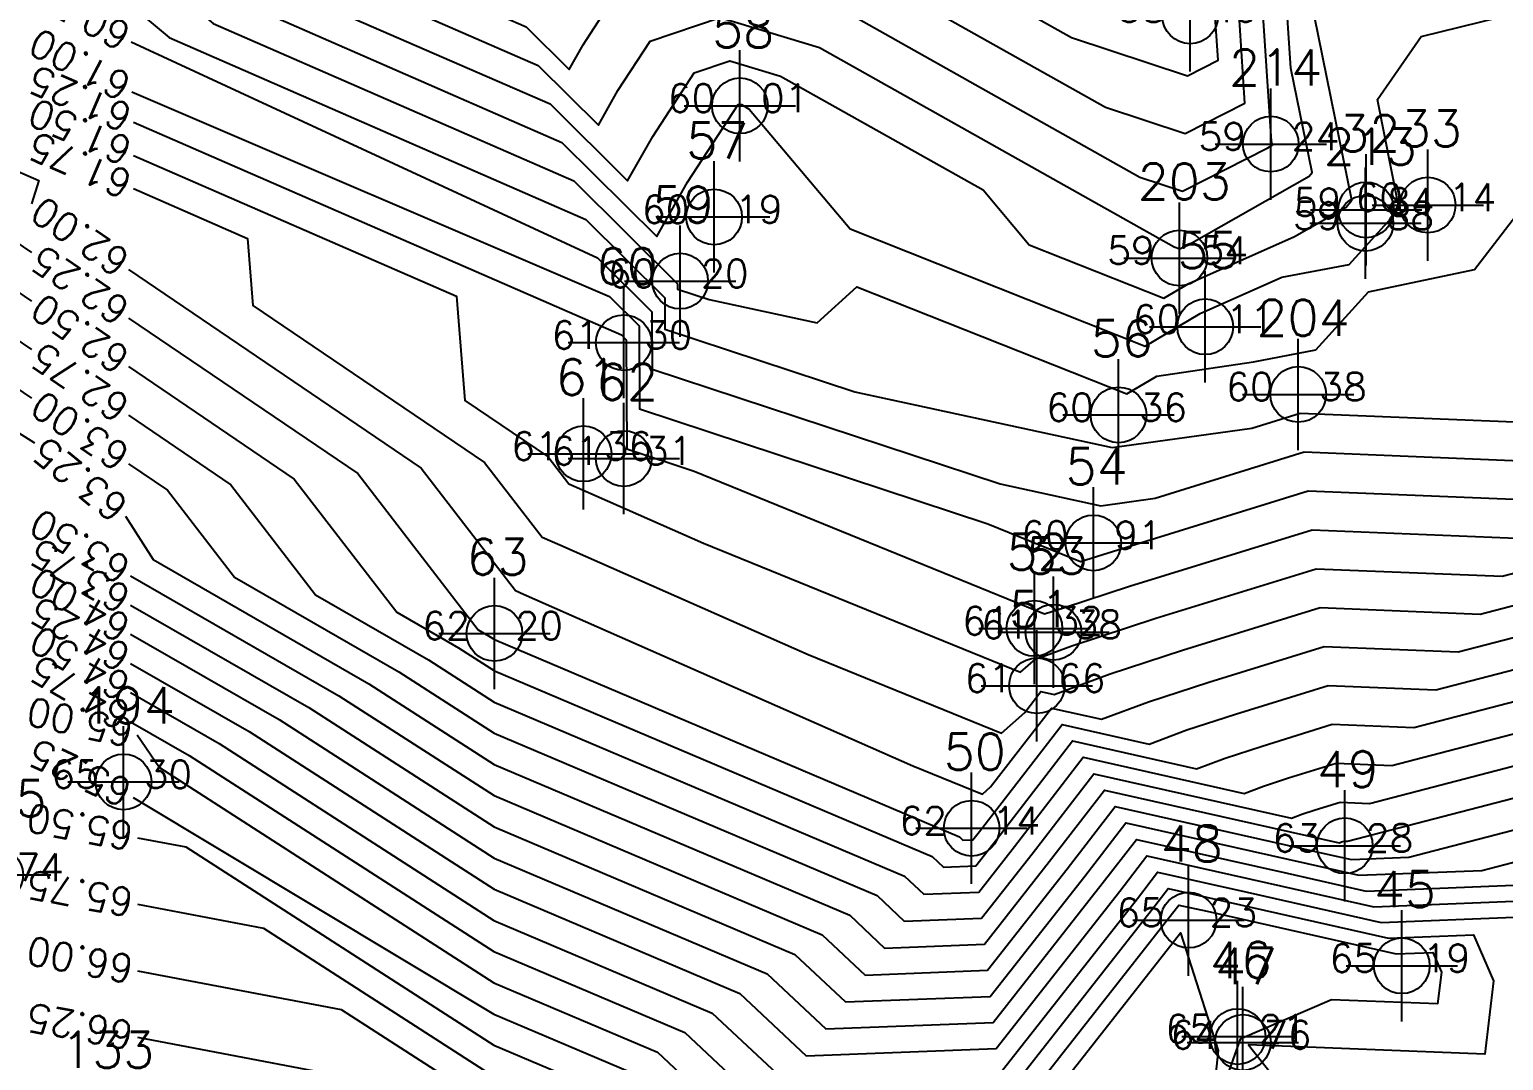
# Model space of a CAD drawing. Header units: millimetres. Extents: x 1412621 to 1412799, y 4931530 to 4931669.
# Drawn here: x 1412663.09 to 1412689.58, y 4931554.19 to 4931572.71 of the extents above; entities that cross this region are included whole.
import ezdxf
from ezdxf.enums import TextEntityAlignment as Align

# ---------------------------------------------------------------- set-up
doc = ezdxf.new("R2010")
doc.units = ezdxf.units.MM
doc.header["$PDMODE"] = 34
doc.header["$PDSIZE"] = 1
for name, color, linetype in [('CIVIL', 50, 'Continuous'), ('CIVIL-DRAW', 80, 'Continuous'), ('CIVIL-NONAME', 130, 'Continuous'), ('CIVIL-TEXT', 240, 'Continuous'), ('CIVIL-Z', 50, 'Continuous'), ('Tcontours0', 7, 'Continuous'), ('Tcontours1', 7, 'Continuous'), ('Tcontours2', 7, 'Continuous'), ('Tcontours3', 7, 'Continuous')]:
    doc.layers.add(name, color=color, linetype=linetype)
doc.styles.add('CIVILCADMAIN', font='TXT.SHX')
doc.styles.get("Standard").update_dxf_attribs({"font": 'arial.ttf'})

# ---------------------------------------------------------------- blocks, each defined once
blk = doc.blocks.new('CIVIL-ZZ')
at = {"layer": 'CIVIL-DRAW'}
blk.add_point((0, 0), dxfattribs=at)
at = {"layer": 'CIVIL-NONAME'}
blk.add_attdef('NAME', text='', height=1.8, dxfattribs=at).set_placement((0, 2.1), align=Align.CENTER)
at = {"layer": 'CIVIL-TEXT', "flags": 8}
blk.add_attdef('TEXT', text='', height=2, dxfattribs=at).set_placement((0.2, -3.3), align=Align.CENTER)
at = {"layer": 'CIVIL-Z'}
blk.add_attdef('Z1', text='', height=1.6, dxfattribs=at).set_placement((-0.75, -0.225), align=Align.RIGHT)
blk.add_attdef('Z2', (0.75, -0.225), '', height=1.6, dxfattribs=at)

msp = doc.modelspace()

# ---------------------------------------------------------------- linework, layer by layer
at = {"layer": 'Tcontours0'}
for points in [[(1412664.805, 4931575.062), (1412667.176, 4931573.076), (1412672.658, 4931570.684), (1412674.363, 4931568.992), (1412674.918, 4931569.969), (1412675.825, 4931571.364), (1412675.85, 4931571.372), (1412675.885, 4931571.362), (1412676.025, 4931571.283), (1412677.838, 4931569.129), (1412683.141, 4931567.026), (1412684.128, 4931567.61), (1412685.594, 4931568.261), (1412686.806, 4931568.493), (1412687.612, 4931569.382), (1412687.698, 4931569.518), (1412687.31, 4931571.454), (1412688.097, 4931572.584), (1412696.213, 4931574.588)], [(1412665.025, 4931560.044), (1412665.427, 4931559.455), (1412671.437, 4931555.588), (1412674.374, 4931554.343), (1412675.994, 4931552.823), (1412680.615, 4931553.001), (1412683.629, 4931556.838), (1412683.743, 4931556.986), (1412684.25, 4931556.873), (1412687.647, 4931556.109), (1412688.304, 4931556.135), (1412688.461, 4931555.778), (1412688.393, 4931555.21), (1412686.487, 4931555.286), (1412684.844, 4931554.574), (1412684.313, 4931553.074), (1412685.636, 4931551.398), (1412685.603, 4931549.753), (1412693.57, 4931552.202), (1412694.125, 4931554.314), (1412699.413, 4931554.147), (1412702.999, 4931555.287)]]:
    msp.add_lwpolyline(points, dxfattribs=at)
at = {"layer": 'Tcontours1'}
for points in [[(1412648.935, 4931601.243), (1412648.97, 4931601.021), (1412647.547, 4931598.15), (1412641.56, 4931591.162), (1412642.901, 4931588.245), (1412643.507, 4931587.731), (1412651.604, 4931584.677), (1412653.266, 4931583.353), (1412657.866, 4931571.864), (1412657.882, 4931571.818), (1412660.425, 4931571.418), (1412660.883, 4931571.034), (1412663.258, 4931569.998), (1412663.131, 4931569.578)], [(1412664.805, 4931578.718), (1412670.323, 4931574.096), (1412671.803, 4931573.45), (1412672.264, 4931572.994), (1412672.414, 4931573.257), (1412672.659, 4931573.634), (1412675.154, 4931574.48), (1412678.689, 4931573.417), (1412682.427, 4931571.316), (1412683.854, 4931570.844), (1412684.932, 4931571.391), (1412684.809, 4931573.26), (1412684.598, 4931574.788), (1412682.957, 4931576.225), (1412681.424, 4931578.513), (1412682.803, 4931579.667), (1412684.154, 4931580.287), (1412691.377, 4931581.083)], [(1412664.929, 4931571.591), (1412673.513, 4931567.917), (1412674.046, 4931567.388), (1412674.054, 4931565.896), (1412680.309, 4931563.832), (1412681.975, 4931563.154), (1412682.07, 4931563.184), (1412682.379, 4931563.284), (1412686.068, 4931564.425), (1412690.35, 4931564.25), (1412691.093, 4931564.443), (1412693.627, 4931564.76), (1412696.069, 4931565.638), (1412699.473, 4931565.846), (1412702.38, 4931565.944), (1412702.974, 4931565.816)], [(1412664.869, 4931568.4), (1412670.129, 4931564.835), (1412671.827, 4931562.633), (1412671.968, 4931562.571), (1412678.966, 4931559.484), (1412680.213, 4931558.977), (1412680.362, 4931559.111), (1412681.454, 4931560.524), (1412682.355, 4931560.322), (1412683.199, 4931560.635), (1412684.285, 4931560.989), (1412686.356, 4931561.629), (1412688.76, 4931561.531), (1412691.051, 4931562.127), (1412692.765, 4931562.341), (1412698.261, 4931564.316), (1412699.638, 4931564.4), (1412700.815, 4931564.44), (1412703.526, 4931564.6)], [(1412664.869, 4931564.911), (1412665.57, 4931564.436), (1412666.774, 4931562.875), (1412669.726, 4931561.176), (1412671.443, 4931560.072), (1412678.322, 4931557.155), (1412678.809, 4931556.698), (1412680.199, 4931556.751), (1412681.105, 4931557.905), (1412682.217, 4931559.345), (1412685.769, 4931558.548), (1412685.954, 4931558.616), (1412686.191, 4931558.694), (1412686.644, 4931558.834), (1412687.17, 4931558.812), (1412691.009, 4931559.81)], [(1412664.91, 4931561.85), (1412667.577, 4931560.316), (1412671.44, 4931557.83), (1412676.348, 4931555.749), (1412677.401, 4931554.76), (1412680.407, 4931554.876), (1412682.367, 4931557.371), (1412682.98, 4931558.166), (1412685.689, 4931557.558), (1412687.111, 4931557.238), (1412690.493, 4931557.37), (1412690.968, 4931557.493), (1412691.042, 4931557.503), (1412691.525, 4931557.676), (1412691.637, 4931557.479), (1412691.482, 4931557.235), (1412692.299, 4931555.24), (1412699.862, 4931555.001), (1412703.67, 4931556.212), (1412702.963, 4931558.323)], [(1412665.032, 4931555.805), (1412668.694, 4931555.109), (1412671.434, 4931553.346), (1412672.399, 4931552.937), (1412674.586, 4931550.885), (1412677.522, 4931550.999), (1412677.48, 4931549.276), (1412676.201, 4931547.983), (1412680.584, 4931547.324), (1412693.22, 4931550.103), (1412687.39, 4931549.51), (1412688.827, 4931550.104), (1412696.133, 4931552.35), (1412696.402, 4931553.373), (1412698.964, 4931553.292), (1412702.969, 4931554.693)]]:
    msp.add_lwpolyline(points, dxfattribs=at)
at = {"layer": 'Tcontours1', "elevation": 63}
msp.add_lwpolyline([(1412642.628, 4931597.731), (1412642.665, 4931597.497), (1412641.166, 4931594.474), (1412637.473, 4931590.163), (1412638.3, 4931588.363), (1412639.045, 4931587.732), (1412648.991, 4931583.981), (1412651.032, 4931582.354), (1412655.065, 4931572.281), (1412655.717, 4931571.291), (1412656.379, 4931570.371), (1412658.02, 4931567.422), (1412659.304, 4931567.323), (1412660.728, 4931567.718), (1412663.131, 4931566.09)], dxfattribs=at)
at = {"layer": 'Tcontours2'}
for points in [[(1412645.781, 4931599.487), (1412645.818, 4931599.259), (1412644.357, 4931596.312), (1412639.517, 4931590.662), (1412640.601, 4931588.304), (1412641.276, 4931587.731), (1412650.298, 4931584.329), (1412652.149, 4931582.854), (1412656.517, 4931571.944), (1412656.822, 4931571.481), (1412657.132, 4931571.05), (1412657.9, 4931569.669), (1412659.898, 4931569.515), (1412660.432, 4931569.663), (1412663.131, 4931567.834)], [(1412664.805, 4931576.89), (1412668.75, 4931573.586), (1412672.231, 4931572.067), (1412673.313, 4931570.993), (1412673.666, 4931571.613), (1412674.242, 4931572.499), (1412675.502, 4931572.926), (1412677.287, 4931572.389), (1412683.657, 4931568.808), (1412683.762, 4931568.773), (1412683.974, 4931568.88), (1412686.087, 4931570.076), (1412686.137, 4931570.142), (1412685.755, 4931572.02), (1412685.653, 4931573.558), (1412685.235, 4931576.583), (1412684.56, 4931577.174), (1412683.929, 4931578.117), (1412684.497, 4931578.592), (1412685.053, 4931578.847), (1412688.027, 4931579.175), (1412687.815, 4931578.3), (1412688.135, 4931575.07), (1412696.474, 4931576.607)], [(1412664.805, 4931573.234), (1412665.603, 4931572.565), (1412673.086, 4931569.3), (1412674.507, 4931567.891), (1412674.509, 4931567.331), (1412677.92, 4931566.206), (1412682.545, 4931565.203), (1412685.055, 4931565.554), (1412685.924, 4931565.823), (1412690.367, 4931565.641), (1412690.96, 4931565.766), (1412691.285, 4931566.186), (1412691.313, 4931565.626), (1412694.057, 4931565.969), (1412694.973, 4931566.298), (1412699.39, 4931566.57), (1412702.974, 4931566.737)], [(1412664.962, 4931570.451), (1412670.766, 4931567.919), (1412670.915, 4931566.047), (1412672.409, 4931565.035), (1412672.78, 4931564.553), (1412673.275, 4931564.335), (1412675.201, 4931563.486), (1412680.901, 4931561.166), (1412681.173, 4931561.409), (1412681.364, 4931561.474), (1412681.822, 4931561.644), (1412683.332, 4931562.137), (1412686.212, 4931563.027), (1412689.555, 4931562.891), (1412691.072, 4931563.285), (1412693.196, 4931563.55), (1412697.165, 4931564.977), (1412699.556, 4931565.123), (1412701.597, 4931565.192), (1412702.974, 4931564.895)], [(1412664.869, 4931566.656), (1412667.85, 4931564.636), (1412669.694, 4931562.244), (1412670.801, 4931561.607), (1412671.445, 4931561.192), (1412679.309, 4931557.858), (1412679.513, 4931557.666), (1412680.095, 4931557.689), (1412680.474, 4931558.172), (1412681.835, 4931559.934), (1412684.062, 4931559.435), (1412684.576, 4931559.625), (1412685.238, 4931559.841), (1412686.5, 4931560.232), (1412687.965, 4931560.172), (1412691.03, 4931560.968), (1412692.334, 4931561.131), (1412699.357, 4931563.655), (1412699.721, 4931563.677), (1412700.033, 4931563.688), (1412700.862, 4931563.509), (1412702.222, 4931560.82), (1412702.963, 4931560.936)], [(1412664.91, 4931562.898), (1412668.651, 4931560.746), (1412671.442, 4931558.951), (1412677.335, 4931556.452), (1412678.105, 4931555.729), (1412680.303, 4931555.814), (1412681.736, 4931557.638), (1412682.598, 4931558.755), (1412686.408, 4931557.9), (1412686.843, 4931557.803), (1412687.876, 4931557.843), (1412690.989, 4931558.652), (1412691.472, 4931558.712), (1412694.641, 4931559.851), (1412695.375, 4931558.558), (1412694.358, 4931556.955), (1412694.917, 4931555.592), (1412700.087, 4931555.428), (1412702.69, 4931556.256), (1412702.372, 4931559.101), (1412702.963, 4931559.194)], [(1412664.91, 4931560.801), (1412666.502, 4931559.886), (1412671.438, 4931556.709), (1412675.361, 4931555.046), (1412676.697, 4931553.791), (1412680.511, 4931553.939), (1412682.998, 4931557.105), (1412683.362, 4931557.576), (1412684.969, 4931557.215), (1412687.379, 4931556.674), (1412689.766, 4931556.767), (1412690.336, 4931555.469), (1412690.087, 4931553.408), (1412687.555, 4931553.509), (1412688.915, 4931551.786), (1412688.901, 4931551.087), (1412692.289, 4931552.129), (1412692.987, 4931554.784), (1412699.638, 4931554.574), (1412703.117, 4931555.393)], [(1412665.032, 4931558.193), (1412665.9, 4931558.029), (1412671.435, 4931554.467), (1412673.387, 4931553.64), (1412675.29, 4931551.854), (1412680.72, 4931552.064), (1412681.977, 4931553.665), (1412682.25, 4931552.809), (1412682.107, 4931551.456), (1412682.168, 4931549.629), (1412682.232, 4931548.246), (1412683.66, 4931548.836), (1412694.852, 4931552.276), (1412695.263, 4931553.844), (1412699.189, 4931553.719), (1412702.999, 4931554.931)]]:
    msp.add_lwpolyline(points, dxfattribs=at)
at = {"layer": 'Tcontours3'}
for points in [[(1412647.358, 4931600.365), (1412647.394, 4931600.14), (1412645.952, 4931597.231), (1412640.538, 4931590.912), (1412641.751, 4931588.274), (1412642.391, 4931587.731), (1412650.951, 4931584.503), (1412652.708, 4931583.103), (1412657.243, 4931571.775), (1412657.375, 4931571.575), (1412657.509, 4931571.389), (1412657.841, 4931570.793), (1412660.195, 4931570.611), (1412660.284, 4931570.635), (1412663.131, 4931568.706)], [(1412644.205, 4931598.609), (1412644.242, 4931598.378), (1412642.761, 4931595.393), (1412638.495, 4931590.413), (1412639.45, 4931588.334), (1412640.16, 4931587.732), (1412649.644, 4931584.155), (1412651.59, 4931582.604), (1412655.791, 4931572.113), (1412656.269, 4931571.386), (1412656.756, 4931570.71), (1412657.96, 4931568.546), (1412659.601, 4931568.419), (1412660.58, 4931568.69), (1412663.131, 4931566.962)], [(1412641.051, 4931596.853), (1412641.089, 4931596.616), (1412639.571, 4931593.554), (1412636.451, 4931589.913), (1412637.15, 4931588.393), (1412637.929, 4931587.732), (1412648.337, 4931583.807), (1412650.473, 4931582.105), (1412654.339, 4931572.45), (1412655.164, 4931571.197), (1412656.003, 4931570.032), (1412658.08, 4931566.298), (1412659.008, 4931566.227), (1412660.876, 4931566.745), (1412663.18, 4931565.285)], [(1412664.805, 4931579.632), (1412671.109, 4931574.352), (1412671.59, 4931574.142), (1412671.739, 4931573.994), (1412671.788, 4931574.079), (1412671.867, 4931574.202), (1412674.98, 4931575.257), (1412679.39, 4931573.931), (1412681.812, 4931572.57), (1412683.899, 4931571.88), (1412684.449, 4931572.159), (1412684.386, 4931573.112), (1412684.279, 4931573.89), (1412682.155, 4931575.75), (1412680.172, 4931578.711), (1412681.957, 4931580.204), (1412683.704, 4931581.008), (1412693.053, 4931582.038)], [(1412664.805, 4931577.804), (1412669.536, 4931573.841), (1412672.017, 4931572.759), (1412672.789, 4931571.993), (1412673.04, 4931572.435), (1412673.45, 4931573.066), (1412675.328, 4931573.703), (1412677.988, 4931572.903), (1412683.042, 4931570.062), (1412683.808, 4931569.808), (1412685.341, 4931570.586), (1412685.423, 4931570.632), (1412685.425, 4931570.634), (1412685.41, 4931570.707), (1412685.231, 4931573.409), (1412684.917, 4931575.685), (1412683.758, 4931576.7), (1412682.677, 4931578.315), (1412683.65, 4931579.129), (1412684.603, 4931579.567), (1412689.702, 4931580.129), (1412689.339, 4931578.629), (1412689.592, 4931576.066)], [(1412664.805, 4931574.148), (1412666.39, 4931572.82), (1412672.872, 4931569.992), (1412674.737, 4931568.142), (1412674.737, 4931568.048), (1412675.306, 4931567.861), (1412677.245, 4931567.441), (1412677.958, 4931568.089), (1412682.807, 4931566.166), (1412683.345, 4931566.485), (1412685.084, 4931566.743), (1412686.203, 4931566.957), (1412687.149, 4931568), (1412689.054, 4931568.4), (1412690.094, 4931569.747)], [(1412667.963, 4931573.331), (1412672.445, 4931571.375), (1412673.838, 4931569.993), (1412674.292, 4931570.791), (1412675.034, 4931571.931), (1412675.676, 4931572.149), (1412676.586, 4931571.876), (1412680.226, 4931569.829), (1412681.054, 4931568.845), (1412683.475, 4931567.885), (1412683.925, 4931568.152), (1412685.819, 4931568.992), (1412686.751, 4931569.52), (1412686.85, 4931569.649), (1412686.1, 4931573.334)], [(1412664.92, 4931572.488), (1412673.3, 4931568.609), (1412674.276, 4931567.639), (1412674.282, 4931566.613), (1412680.534, 4931564.55), (1412682.339, 4931564.159), (1412683.319, 4931564.296), (1412685.996, 4931565.124), (1412690.747, 4931564.93), (1412691.103, 4931565.022), (1412693.842, 4931565.365), (1412695.521, 4931565.968), (1412699.432, 4931566.208), (1412702.771, 4931566.32), (1412702.974, 4931566.276)], [(1412664.962, 4931571.05), (1412673.727, 4931567.225), (1412673.816, 4931567.137), (1412673.826, 4931565.178), (1412675.036, 4931564.779), (1412681.33, 4931562.216), (1412681.689, 4931562.33), (1412682.855, 4931562.711), (1412686.14, 4931563.726), (1412689.952, 4931563.57), (1412691.083, 4931563.864), (1412693.411, 4931564.155), (1412696.617, 4931565.307), (1412699.514, 4931565.485), (1412701.989, 4931565.568), (1412702.974, 4931565.355)], [(1412664.962, 4931569.853), (1412667.012, 4931568.958), (1412667.107, 4931567.756), (1412671.269, 4931564.935), (1412672.304, 4931563.593), (1412672.622, 4931563.453), (1412677.084, 4931561.485), (1412680.557, 4931560.071), (1412680.974, 4931560.445), (1412681.263, 4931560.819), (1412681.501, 4931560.765), (1412682.51, 4931561.139), (1412683.808, 4931561.563), (1412686.284, 4931562.328), (1412689.157, 4931562.211), (1412691.062, 4931562.706), (1412692.98, 4931562.946), (1412697.713, 4931564.646), (1412699.597, 4931564.762), (1412701.206, 4931564.816), (1412702.974, 4931564.435)], [(1412664.869, 4931567.528), (1412668.99, 4931564.736), (1412671.154, 4931561.928), (1412671.339, 4931561.822), (1412671.446, 4931561.753), (1412679.803, 4931558.209), (1412679.865, 4931558.151), (1412680.043, 4931558.158), (1412680.159, 4931558.305), (1412681.644, 4931560.229), (1412683.208, 4931559.878), (1412683.888, 4931560.13), (1412684.761, 4931560.415), (1412686.428, 4931560.93), (1412688.363, 4931560.851), (1412691.041, 4931561.547), (1412692.55, 4931561.736), (1412698.809, 4931563.985), (1412699.68, 4931564.039), (1412700.424, 4931564.064), (1412702.406, 4931563.636), (1412702.963, 4931561.371)], [(1412664.869, 4931565.784), (1412666.71, 4931564.536), (1412668.234, 4931562.559), (1412670.264, 4931561.392), (1412671.444, 4931560.632), (1412678.816, 4931557.506), (1412679.161, 4931557.182), (1412680.147, 4931557.22), (1412680.79, 4931558.038), (1412682.026, 4931559.64), (1412684.915, 4931558.991), (1412685.265, 4931559.121), (1412685.715, 4931559.268), (1412686.572, 4931559.533), (1412687.568, 4931559.492), (1412691.02, 4931560.389), (1412692.119, 4931560.526), (1412699.315, 4931563.113), (1412700.593, 4931560.862), (1412700.936, 4931560.183), (1412702.963, 4931560.5)], [(1412664.82, 4931563.972), (1412665.314, 4931563.19), (1412669.189, 4931560.961), (1412671.443, 4931559.511), (1412677.829, 4931556.803), (1412678.457, 4931556.213), (1412680.251, 4931556.283), (1412681.421, 4931557.772), (1412682.408, 4931559.05), (1412686.623, 4931558.104), (1412686.642, 4931558.112), (1412686.668, 4931558.12), (1412686.716, 4931558.135), (1412686.773, 4931558.133), (1412690.999, 4931559.231), (1412691.688, 4931559.317), (1412696.199, 4931560.938), (1412697.244, 4931559.097), (1412695.797, 4931556.815), (1412696.226, 4931555.767), (1412700.199, 4931555.642), (1412702.199, 4931556.278), (1412701.845, 4931559.454), (1412702.963, 4931559.629)], [(1412664.91, 4931562.374), (1412668.114, 4931560.531), (1412671.441, 4931558.39), (1412676.841, 4931556.1), (1412677.753, 4931555.245), (1412680.355, 4931555.345), (1412682.052, 4931557.505), (1412682.789, 4931558.46), (1412686.049, 4931557.729), (1412686.977, 4931557.52), (1412689.185, 4931557.607), (1412690.978, 4931558.073), (1412691.257, 4931558.107), (1412693.083, 4931558.764), (1412693.506, 4931558.018), (1412692.92, 4931557.095), (1412693.608, 4931555.416), (1412699.975, 4931555.215), (1412703.18, 4931556.234), (1412702.963, 4931558.758)], [(1412664.91, 4931561.325), (1412667.039, 4931560.101), (1412671.439, 4931557.269), (1412675.854, 4931555.397), (1412677.049, 4931554.276), (1412680.459, 4931554.408), (1412682.682, 4931557.238), (1412683.171, 4931557.871), (1412685.329, 4931557.386), (1412687.245, 4931556.956), (1412690.496, 4931557.083), (1412691.273, 4931555.315), (1412690.934, 4931552.507), (1412690.113, 4931552.539), (1412690.554, 4931551.981), (1412690.55, 4931551.754), (1412691.649, 4931552.092), (1412692.418, 4931555.019), (1412699.75, 4931554.787), (1412703.17, 4931555.496)], [(1412664.91, 4931560.277), (1412665.964, 4931559.67), (1412671.438, 4931556.149), (1412674.867, 4931554.694), (1412676.346, 4931553.307), (1412680.563, 4931553.47), (1412683.313, 4931556.971), (1412683.553, 4931557.281), (1412684.61, 4931557.044), (1412687.513, 4931556.392), (1412689.035, 4931556.451), (1412689.398, 4931555.624), (1412689.24, 4931554.309), (1412684.996, 4931554.478), (1412687.276, 4931551.592), (1412687.252, 4931550.42), (1412692.93, 4931552.166), (1412693.556, 4931554.549), (1412699.526, 4931554.36), (1412703.077, 4931555.282)], [(1412664.954, 4931558.918), (1412671.436, 4931555.028), (1412673.88, 4931553.991), (1412675.642, 4931552.338), (1412680.668, 4931552.533), (1412683.775, 4931556.489), (1412684.448, 4931554.374), (1412684.341, 4931553.36), (1412683.708, 4931551.57), (1412683.997, 4931551.203), (1412683.954, 4931549.086), (1412694.211, 4931552.239), (1412694.694, 4931554.079), (1412699.301, 4931553.933), (1412702.999, 4931555.109)], [(1412665.032, 4931556.999), (1412667.297, 4931556.569), (1412671.434, 4931553.907), (1412672.893, 4931553.288), (1412674.938, 4931551.37), (1412679.971, 4931551.564), (1412679.9, 4931548.611), (1412679.316, 4931548.02), (1412681.317, 4931547.72), (1412687.085, 4931548.988), (1412684.423, 4931548.718), (1412686.244, 4931549.47), (1412695.492, 4931552.313), (1412695.833, 4931553.608), (1412699.076, 4931553.506), (1412702.999, 4931554.753)], [(1412665.032, 4931554.611), (1412670.091, 4931553.649), (1412671.433, 4931552.786), (1412671.906, 4931552.585), (1412674.234, 4931550.401), (1412675.073, 4931550.433), (1412675.061, 4931549.941), (1412673.086, 4931547.945), (1412679.851, 4931546.928), (1412699.355, 4931551.218), (1412690.356, 4931550.302), (1412691.411, 4931550.739), (1412696.774, 4931552.387), (1412696.971, 4931553.138), (1412698.852, 4931553.079), (1412702.951, 4931554.404)]]:
    msp.add_lwpolyline(points, dxfattribs=at)

# ---------------------------------------------------------------- block references
at = {"layer": 'CIVIL'}
ref = msp.add_blockref('CIVIL-ZZ', (1412683.947, 4931572.957, 58.49), dxfattribs=dict(at, xscale=0.5, yscale=0.5))
ref.add_attrib('Z2', '49', (1412684.322, 4931572.844, 58.49), dxfattribs={"layer": 'CIVIL-Z', "height": 0.5, "style": 'CIVILCADMAIN'})
ref.add_attrib('Z1', '58', (1412682.647, 4931572.844, 58.49), dxfattribs={"layer": 'CIVIL-Z', "height": 0.5, "style": 'CIVILCADMAIN'})
ref.add_attrib('NAME', '215', (1412683.197, 4931574.007, 58.49), dxfattribs={"layer": 'CIVIL-NONAME', "height": 0.65, "style": 'CIVILCADMAIN'})
ref = msp.add_blockref('CIVIL-ZZ', (1412675.857, 4931571.341, 60.01), dxfattribs=dict(at, xscale=0.5, yscale=0.5))
ref.add_attrib('Z2', '01', (1412676.232, 4931571.229, 60.01), dxfattribs={"layer": 'CIVIL-Z', "height": 0.5, "style": 'CIVILCADMAIN'})
ref.add_attrib('Z1', '60', (1412674.557, 4931571.229, 60.01), dxfattribs={"layer": 'CIVIL-Z', "height": 0.5, "style": 'CIVILCADMAIN'})
ref.add_attrib('NAME', '58', (1412675.357, 4931572.391, 60.01), dxfattribs={"layer": 'CIVIL-NONAME', "height": 0.65, "style": 'CIVILCADMAIN'})
ref = msp.add_blockref('CIVIL-ZZ', (1412685.396, 4931570.654, 59.24), dxfattribs=dict(at, xscale=0.5, yscale=0.5))
ref.add_attrib('Z2', '24', (1412685.771, 4931570.542, 59.24), dxfattribs={"layer": 'CIVIL-Z', "height": 0.5, "style": 'CIVILCADMAIN'})
ref.add_attrib('Z1', '59', (1412684.096, 4931570.542, 59.24), dxfattribs={"layer": 'CIVIL-Z', "height": 0.5, "style": 'CIVILCADMAIN'})
ref.add_attrib('NAME', '214', (1412684.646, 4931571.704, 59.24), dxfattribs={"layer": 'CIVIL-NONAME', "height": 0.65, "style": 'CIVILCADMAIN'})
ref = msp.add_blockref('CIVIL-ZZ', (1412687.107, 4931569.472, 59.84), dxfattribs=dict(at, xscale=0.5, yscale=0.5))
ref.add_attrib('Z2', '84', (1412687.482, 4931569.36, 59.84), dxfattribs={"layer": 'CIVIL-Z', "height": 0.5, "style": 'CIVILCADMAIN'})
ref.add_attrib('Z1', '59', (1412685.807, 4931569.36, 59.84), dxfattribs={"layer": 'CIVIL-Z', "height": 0.5, "style": 'CIVILCADMAIN'})
ref.add_attrib('NAME', '32', (1412686.607, 4931570.522, 59.84), dxfattribs={"layer": 'CIVIL-NONAME', "height": 0.65, "style": 'CIVILCADMAIN'})
ref = msp.add_blockref('CIVIL-ZZ', (1412688.215, 4931569.559, 60.14), dxfattribs=dict(at, xscale=0.5, yscale=0.5))
ref.add_attrib('Z2', '14', (1412688.59, 4931569.446, 60.14), dxfattribs={"layer": 'CIVIL-Z', "height": 0.5, "style": 'CIVILCADMAIN'})
ref.add_attrib('Z1', '60', (1412686.915, 4931569.446, 60.14), dxfattribs={"layer": 'CIVIL-Z', "height": 0.5, "style": 'CIVILCADMAIN'})
ref.add_attrib('NAME', '33', (1412687.715, 4931570.609, 60.14), dxfattribs={"layer": 'CIVIL-NONAME', "height": 0.65, "style": 'CIVILCADMAIN'})
ref = msp.add_blockref('CIVIL-ZZ', (1412675.394, 4931569.344, 60.19), dxfattribs=dict(at, xscale=0.5, yscale=0.5))
ref.add_attrib('Z2', '19', (1412675.769, 4931569.231, 60.19), dxfattribs={"layer": 'CIVIL-Z', "height": 0.5, "style": 'CIVILCADMAIN'})
ref.add_attrib('Z1', '60', (1412674.094, 4931569.231, 60.19), dxfattribs={"layer": 'CIVIL-Z', "height": 0.5, "style": 'CIVILCADMAIN'})
ref.add_attrib('NAME', '57', (1412674.894, 4931570.394, 60.19), dxfattribs={"layer": 'CIVIL-NONAME', "height": 0.65, "style": 'CIVILCADMAIN'})
ref = msp.add_blockref('CIVIL-ZZ', (1412687.096, 4931569.231, 59.88), dxfattribs=dict(at, xscale=0.5, yscale=0.5))
ref.add_attrib('Z2', '88', (1412687.471, 4931569.118, 59.88), dxfattribs={"layer": 'CIVIL-Z', "height": 0.5, "style": 'CIVILCADMAIN'})
ref.add_attrib('Z1', '59', (1412685.796, 4931569.118, 59.88), dxfattribs={"layer": 'CIVIL-Z', "height": 0.5, "style": 'CIVILCADMAIN'})
ref.add_attrib('NAME', '213', (1412686.346, 4931570.281, 59.88), dxfattribs={"layer": 'CIVIL-NONAME', "height": 0.65, "style": 'CIVILCADMAIN'})
ref = msp.add_blockref('CIVIL-ZZ', (1412683.755, 4931568.607, 59.54), dxfattribs=dict(at, xscale=0.5, yscale=0.5))
ref.add_attrib('Z2', '54', (1412684.13, 4931568.495, 59.54), dxfattribs={"layer": 'CIVIL-Z', "height": 0.5, "style": 'CIVILCADMAIN'})
ref.add_attrib('Z1', '59', (1412682.455, 4931568.495, 59.54), dxfattribs={"layer": 'CIVIL-Z', "height": 0.5, "style": 'CIVILCADMAIN'})
ref.add_attrib('NAME', '203', (1412683.005, 4931569.657, 59.54), dxfattribs={"layer": 'CIVIL-NONAME', "height": 0.65, "style": 'CIVILCADMAIN'})
ref = msp.add_blockref('CIVIL-ZZ', (1412674.783, 4931568.192, 60.2), dxfattribs=dict(at, xscale=0.5, yscale=0.5))
ref.add_attrib('Z2', '20', (1412675.158, 4931568.079, 60.2), dxfattribs={"layer": 'CIVIL-Z', "height": 0.5, "style": 'CIVILCADMAIN'})
ref.add_attrib('Z1', '60', (1412673.483, 4931568.079, 60.2), dxfattribs={"layer": 'CIVIL-Z', "height": 0.5, "style": 'CIVILCADMAIN'})
ref.add_attrib('NAME', '59', (1412674.283, 4931569.242, 60.2), dxfattribs={"layer": 'CIVIL-NONAME', "height": 0.65, "style": 'CIVILCADMAIN'})
ref = msp.add_blockref('CIVIL-ZZ', (1412684.217, 4931567.372, 60.11), dxfattribs=dict(at, xscale=0.5, yscale=0.5))
ref.add_attrib('Z2', '11', (1412684.592, 4931567.259, 60.11), dxfattribs={"layer": 'CIVIL-Z', "height": 0.5, "style": 'CIVILCADMAIN'})
ref.add_attrib('Z1', '60', (1412682.917, 4931567.259, 60.11), dxfattribs={"layer": 'CIVIL-Z', "height": 0.5, "style": 'CIVILCADMAIN'})
ref.add_attrib('NAME', '55', (1412683.717, 4931568.422, 60.11), dxfattribs={"layer": 'CIVIL-NONAME', "height": 0.65, "style": 'CIVILCADMAIN'})
ref = msp.add_blockref('CIVIL-ZZ', (1412673.77, 4931567.087, 61.3), dxfattribs=dict(at, xscale=0.5, yscale=0.5))
ref.add_attrib('Z2', '30', (1412674.145, 4931566.974, 61.3), dxfattribs={"layer": 'CIVIL-Z', "height": 0.5, "style": 'CIVILCADMAIN'})
ref.add_attrib('Z1', '61', (1412672.47, 4931566.974, 61.3), dxfattribs={"layer": 'CIVIL-Z', "height": 0.5, "style": 'CIVILCADMAIN'})
ref.add_attrib('NAME', '60', (1412673.27, 4931568.137, 61.3), dxfattribs={"layer": 'CIVIL-NONAME', "height": 0.65, "style": 'CIVILCADMAIN'})
ref = msp.add_blockref('CIVIL-ZZ', (1412685.889, 4931566.158, 60.38), dxfattribs=dict(at, xscale=0.5, yscale=0.5))
ref.add_attrib('Z2', '38', (1412686.264, 4931566.046, 60.38), dxfattribs={"layer": 'CIVIL-Z', "height": 0.5, "style": 'CIVILCADMAIN'})
ref.add_attrib('Z1', '60', (1412684.589, 4931566.046, 60.38), dxfattribs={"layer": 'CIVIL-Z', "height": 0.5, "style": 'CIVILCADMAIN'})
ref.add_attrib('NAME', '204', (1412685.139, 4931567.208, 60.38), dxfattribs={"layer": 'CIVIL-NONAME', "height": 0.65, "style": 'CIVILCADMAIN'})
ref = msp.add_blockref('CIVIL-ZZ', (1412682.66, 4931565.788, 60.36), dxfattribs=dict(at, xscale=0.5, yscale=0.5))
ref.add_attrib('Z2', '36', (1412683.035, 4931565.675, 60.36), dxfattribs={"layer": 'CIVIL-Z', "height": 0.5, "style": 'CIVILCADMAIN'})
ref.add_attrib('Z1', '60', (1412681.36, 4931565.675, 60.36), dxfattribs={"layer": 'CIVIL-Z', "height": 0.5, "style": 'CIVILCADMAIN'})
ref.add_attrib('NAME', '56', (1412682.16, 4931566.838, 60.36), dxfattribs={"layer": 'CIVIL-NONAME', "height": 0.65, "style": 'CIVILCADMAIN'})
ref = msp.add_blockref('CIVIL-ZZ', (1412673.047, 4931565.091, 61.36), dxfattribs=dict(at, xscale=0.5, yscale=0.5))
ref.add_attrib('Z2', '36', (1412673.422, 4931564.979, 61.36), dxfattribs={"layer": 'CIVIL-Z', "height": 0.5, "style": 'CIVILCADMAIN'})
ref.add_attrib('Z1', '61', (1412671.747, 4931564.979, 61.36), dxfattribs={"layer": 'CIVIL-Z', "height": 0.5, "style": 'CIVILCADMAIN'})
ref.add_attrib('NAME', '61', (1412672.547, 4931566.141, 61.36), dxfattribs={"layer": 'CIVIL-NONAME', "height": 0.65, "style": 'CIVILCADMAIN'})
ref = msp.add_blockref('CIVIL-ZZ', (1412673.771, 4931565.006, 61.31), dxfattribs=dict(at, xscale=0.5, yscale=0.5))
ref.add_attrib('Z2', '31', (1412674.146, 4931564.894, 61.31), dxfattribs={"layer": 'CIVIL-Z', "height": 0.5, "style": 'CIVILCADMAIN'})
ref.add_attrib('Z1', '61', (1412672.471, 4931564.894, 61.31), dxfattribs={"layer": 'CIVIL-Z', "height": 0.5, "style": 'CIVILCADMAIN'})
ref.add_attrib('NAME', '62', (1412673.271, 4931566.056, 61.31), dxfattribs={"layer": 'CIVIL-NONAME', "height": 0.65, "style": 'CIVILCADMAIN'})
ref = msp.add_blockref('CIVIL-ZZ', (1412682.207, 4931563.491, 60.91), dxfattribs=dict(at, xscale=0.5, yscale=0.5))
ref.add_attrib('Z2', '91', (1412682.582, 4931563.378, 60.91), dxfattribs={"layer": 'CIVIL-Z', "height": 0.5, "style": 'CIVILCADMAIN'})
ref.add_attrib('Z1', '60', (1412680.907, 4931563.378, 60.91), dxfattribs={"layer": 'CIVIL-Z', "height": 0.5, "style": 'CIVILCADMAIN'})
ref.add_attrib('NAME', '54', (1412681.707, 4931564.541, 60.91), dxfattribs={"layer": 'CIVIL-NONAME', "height": 0.65, "style": 'CIVILCADMAIN'})
ref = msp.add_blockref('CIVIL-ZZ', (1412671.446, 4931561.865, 62.2), dxfattribs=dict(at, xscale=0.5, yscale=0.5))
ref.add_attrib('Z2', '20', (1412671.821, 4931561.753, 62.2), dxfattribs={"layer": 'CIVIL-Z', "height": 0.5, "style": 'CIVILCADMAIN'})
ref.add_attrib('Z1', '62', (1412670.146, 4931561.753, 62.2), dxfattribs={"layer": 'CIVIL-Z', "height": 0.5, "style": 'CIVILCADMAIN'})
ref.add_attrib('NAME', '63', (1412670.946, 4931562.915, 62.2), dxfattribs={"layer": 'CIVIL-NONAME', "height": 0.65, "style": 'CIVILCADMAIN'})
ref = msp.add_blockref('CIVIL-ZZ', (1412681.149, 4931561.954, 61.32), dxfattribs=dict(at, xscale=0.5, yscale=0.5))
ref.add_attrib('Z2', '32', (1412681.524, 4931561.842, 61.32), dxfattribs={"layer": 'CIVIL-Z', "height": 0.5, "style": 'CIVILCADMAIN'})
ref.add_attrib('Z1', '61', (1412679.849, 4931561.842, 61.32), dxfattribs={"layer": 'CIVIL-Z', "height": 0.5, "style": 'CIVILCADMAIN'})
ref.add_attrib('NAME', '52', (1412680.649, 4931563.004, 61.32), dxfattribs={"layer": 'CIVIL-NONAME', "height": 0.65, "style": 'CIVILCADMAIN'})
ref = msp.add_blockref('CIVIL-ZZ', (1412681.491, 4931561.886, 61.38), dxfattribs=dict(at, xscale=0.5, yscale=0.5))
ref.add_attrib('Z2', '38', (1412681.866, 4931561.774, 61.38), dxfattribs={"layer": 'CIVIL-Z', "height": 0.5, "style": 'CIVILCADMAIN'})
ref.add_attrib('Z1', '61', (1412680.191, 4931561.774, 61.38), dxfattribs={"layer": 'CIVIL-Z', "height": 0.5, "style": 'CIVILCADMAIN'})
ref.add_attrib('NAME', '53', (1412680.991, 4931562.936, 61.38), dxfattribs={"layer": 'CIVIL-NONAME', "height": 0.65, "style": 'CIVILCADMAIN'})
ref = msp.add_blockref('CIVIL-ZZ', (1412681.194, 4931560.925, 61.66), dxfattribs=dict(at, xscale=0.5, yscale=0.5))
ref.add_attrib('Z2', '66', (1412681.569, 4931560.812, 61.66), dxfattribs={"layer": 'CIVIL-Z', "height": 0.5, "style": 'CIVILCADMAIN'})
ref.add_attrib('Z1', '61', (1412679.894, 4931560.812, 61.66), dxfattribs={"layer": 'CIVIL-Z', "height": 0.5, "style": 'CIVILCADMAIN'})
ref.add_attrib('NAME', '51', (1412680.694, 4931561.975, 61.66), dxfattribs={"layer": 'CIVIL-NONAME', "height": 0.65, "style": 'CIVILCADMAIN'})
ref = msp.add_blockref('CIVIL-ZZ', (1412664.782, 4931559.197, 65.3), dxfattribs=dict(at, xscale=0.5, yscale=0.5))
ref.add_attrib('Z2', '30', (1412665.157, 4931559.084, 65.3), dxfattribs={"layer": 'CIVIL-Z', "height": 0.5, "style": 'CIVILCADMAIN'})
ref.add_attrib('Z1', '65', (1412663.482, 4931559.084, 65.3), dxfattribs={"layer": 'CIVIL-Z', "height": 0.5, "style": 'CIVILCADMAIN'})
ref.add_attrib('NAME', '194', (1412664.032, 4931560.247, 65.3), dxfattribs={"layer": 'CIVIL-NONAME', "height": 0.65, "style": 'CIVILCADMAIN'})
ref = msp.add_blockref('CIVIL-ZZ', (1412680.02, 4931558.364, 62.14), dxfattribs=dict(at, xscale=0.5, yscale=0.5))
ref.add_attrib('Z2', '14', (1412680.395, 4931558.252, 62.14), dxfattribs={"layer": 'CIVIL-Z', "height": 0.5, "style": 'CIVILCADMAIN'})
ref.add_attrib('Z1', '62', (1412678.72, 4931558.252, 62.14), dxfattribs={"layer": 'CIVIL-Z', "height": 0.5, "style": 'CIVILCADMAIN'})
ref.add_attrib('NAME', '50', (1412679.52, 4931559.414, 62.14), dxfattribs={"layer": 'CIVIL-NONAME', "height": 0.65, "style": 'CIVILCADMAIN'})
ref = msp.add_blockref('CIVIL-ZZ', (1412686.725, 4931558.051, 63.28), dxfattribs=dict(at, xscale=0.5, yscale=0.5))
ref.add_attrib('Z2', '28', (1412687.1, 4931557.939, 63.28), dxfattribs={"layer": 'CIVIL-Z', "height": 0.5, "style": 'CIVILCADMAIN'})
ref.add_attrib('Z1', '63', (1412685.425, 4931557.939, 63.28), dxfattribs={"layer": 'CIVIL-Z', "height": 0.5, "style": 'CIVILCADMAIN'})
ref.add_attrib('NAME', '49', (1412686.225, 4931559.101, 63.28), dxfattribs={"layer": 'CIVIL-NONAME', "height": 0.65, "style": 'CIVILCADMAIN'})
ref = msp.add_blockref('CIVIL-ZZ', (1412662.477, 4931557.527, 65.74), dxfattribs=dict(at, xscale=0.5, yscale=0.5))
ref.add_attrib('Z2', '74', (1412662.852, 4931557.414, 65.74), dxfattribs={"layer": 'CIVIL-Z', "height": 0.5, "style": 'CIVILCADMAIN'})
ref.add_attrib('Z1', '65', (1412661.177, 4931557.414, 65.74), dxfattribs={"layer": 'CIVIL-Z', "height": 0.5, "style": 'CIVILCADMAIN'})
ref.add_attrib('NAME', '195', (1412661.727, 4931558.577, 65.74), dxfattribs={"layer": 'CIVIL-NONAME', "height": 0.65, "style": 'CIVILCADMAIN'})
ref = msp.add_blockref('CIVIL-ZZ', (1412683.919, 4931556.715, 65.23), dxfattribs=dict(at, xscale=0.5, yscale=0.5))
ref.add_attrib('Z2', '23', (1412684.294, 4931556.603, 65.23), dxfattribs={"layer": 'CIVIL-Z', "height": 0.5, "style": 'CIVILCADMAIN'})
ref.add_attrib('Z1', '65', (1412682.619, 4931556.603, 65.23), dxfattribs={"layer": 'CIVIL-Z', "height": 0.5, "style": 'CIVILCADMAIN'})
ref.add_attrib('NAME', '48', (1412683.419, 4931557.765, 65.23), dxfattribs={"layer": 'CIVIL-NONAME', "height": 0.65, "style": 'CIVILCADMAIN'})
ref = msp.add_blockref('CIVIL-ZZ', (1412687.749, 4931555.895, 65.19), dxfattribs=dict(at, xscale=0.5, yscale=0.5))
ref.add_attrib('Z2', '19', (1412688.124, 4931555.782, 65.19), dxfattribs={"layer": 'CIVIL-Z', "height": 0.5, "style": 'CIVILCADMAIN'})
ref.add_attrib('Z1', '65', (1412686.449, 4931555.782, 65.19), dxfattribs={"layer": 'CIVIL-Z', "height": 0.5, "style": 'CIVILCADMAIN'})
ref.add_attrib('NAME', '45', (1412687.249, 4931556.945, 65.19), dxfattribs={"layer": 'CIVIL-NONAME', "height": 0.65, "style": 'CIVILCADMAIN'})
ref = msp.add_blockref('CIVIL-ZZ', (1412684.8, 4931554.624, 65.21), dxfattribs=dict(at, xscale=0.5, yscale=0.5))
ref.add_attrib('Z2', '21', (1412685.175, 4931554.512, 65.21), dxfattribs={"layer": 'CIVIL-Z', "height": 0.5, "style": 'CIVILCADMAIN'})
ref.add_attrib('Z1', '65', (1412683.5, 4931554.512, 65.21), dxfattribs={"layer": 'CIVIL-Z', "height": 0.5, "style": 'CIVILCADMAIN'})
ref.add_attrib('NAME', '46', (1412684.3, 4931555.674, 65.21), dxfattribs={"layer": 'CIVIL-NONAME', "height": 0.65, "style": 'CIVILCADMAIN'})
ref = msp.add_blockref('CIVIL-ZZ', (1412684.894, 4931554.517, 64.76), dxfattribs=dict(at, xscale=0.5, yscale=0.5))
ref.add_attrib('Z2', '76', (1412685.269, 4931554.405, 64.76), dxfattribs={"layer": 'CIVIL-Z', "height": 0.5, "style": 'CIVILCADMAIN'})
ref.add_attrib('Z1', '64', (1412683.594, 4931554.405, 64.76), dxfattribs={"layer": 'CIVIL-Z', "height": 0.5, "style": 'CIVILCADMAIN'})
ref.add_attrib('NAME', '47', (1412684.394, 4931555.567, 64.76), dxfattribs={"layer": 'CIVIL-NONAME', "height": 0.65, "style": 'CIVILCADMAIN'})
ref = msp.add_blockref('CIVIL-ZZ', (1412664.412, 4931553.01, 66.61), dxfattribs=dict(at, xscale=0.5, yscale=0.5))
ref.add_attrib('Z2', '61', (1412664.787, 4931552.897, 66.61), dxfattribs={"layer": 'CIVIL-Z', "height": 0.5, "style": 'CIVILCADMAIN'})
ref.add_attrib('Z1', '66', (1412663.112, 4931552.897, 66.61), dxfattribs={"layer": 'CIVIL-Z', "height": 0.5, "style": 'CIVILCADMAIN'})
ref.add_attrib('NAME', '133', (1412663.662, 4931554.06, 66.61), dxfattribs={"layer": 'CIVIL-NONAME', "height": 0.65, "style": 'CIVILCADMAIN'})

# ---------------------------------------------------------------- texts
at = {"layer": 'Tcontours0', "style": 'CIVILCADMAIN'}
msp.add_text('65.00', height=0.5, rotation=167.5734, dxfattribs=at).set_placement((1412664, 4931560.27, 65), align=Align.MIDDLE_CENTER)
at = {"layer": 'Tcontours1', "style": 'CIVILCADMAIN'}
for s, rotation, p in [('61.00', 152.2335, (1412664, 4931572.08, 61)), ('62.00', 145.8755, (1412664, 4931568.989, 62)), ('63.00', 145.8755, (1412664, 4931565.5, 63)), ('64.00', 150.0898, (1412664, 4931562.373, 64)), ('66.00', 169.2771, (1412664, 4931556, 66))]:
    msp.add_text(s, height=0.5, rotation=rotation, dxfattribs=at).set_placement(p, align=Align.MIDDLE_CENTER)
at = {"layer": 'Tcontours2', "style": 'CIVILCADMAIN'}
for s, rotation, p in [('61.50', 156.4276, (1412664, 4931570.871, 61.5)), ('62.50', 145.8755, (1412664, 4931567.245, 62.5)), ('63.50', 150.0898, (1412664, 4931563.422, 63.5)), ('64.50', 150.0898, (1412664, 4931561.325, 64.5)), ('65.50', 169.309, (1412664, 4931558.388, 65.5))]:
    msp.add_text(s, height=0.5, rotation=rotation, dxfattribs=at).set_placement(p, align=Align.MIDDLE_CENTER)
at = {"layer": 'Tcontours3', "style": 'CIVILCADMAIN'}
for s, rotation, p in [('60.75', 151.2232, (1412664, 4931572.994, 60.75)), ('61.25', 156.4276, (1412664, 4931571.469, 61.25)), ('61.75', 156.4276, (1412664, 4931570.273, 61.75)), ('62.25', 145.8755, (1412664, 4931568.117, 62.25)), ('62.75', 145.8755, (1412664, 4931566.373, 62.75)), ('63.25', 141.3046, (1412664, 4931564.628, 63.25)), ('63.75', 150.0898, (1412664, 4931562.898, 63.75)), ('64.25', 150.0898, (1412664, 4931561.849, 64.25)), ('64.75', 150.0898, (1412664, 4931560.8, 64.75)), ('65.25', 155.2592, (1412664, 4931559.358, 65.25)), ('65.75', 169.3075, (1412664, 4931557.194, 65.75)), ('66.25', 169.2547, (1412664, 4931554.806, 66.25))]:
    msp.add_text(s, height=0.5, rotation=rotation, dxfattribs=at).set_placement(p, align=Align.MIDDLE_CENTER)

doc.saveas('drawing.dxf')
